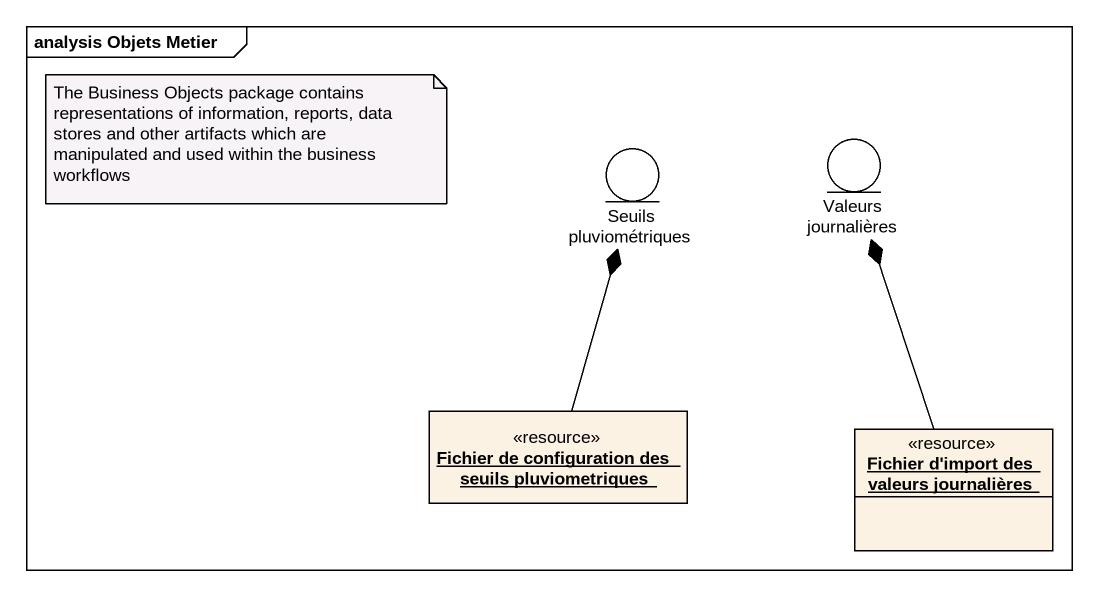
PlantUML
@startuml
mainframe analysis Objets Metier
allowmixing
hide circle
hide empty members
entity "Valeurs journalières" as Valeurs_journalières
entity "Seuils pluviométriques" as Seuils_pluviométriques
object "Fichier de configuration des seuils pluviometriques" as Fichier_de_configuration <<resource>>
object "Fichier d'import des valeurs journalières" as Fichier_d_import_des <<resource>>
Fichier_de_configuration -up-* Seuils_pluviométriques
Fichier_d_import_des -up-* Valeurs_journalières
note as N1
  The Business Objects package contains representations of information, reports, data stores and other artifacts which are manipulated and used within the business workflows
end note
@enduml
